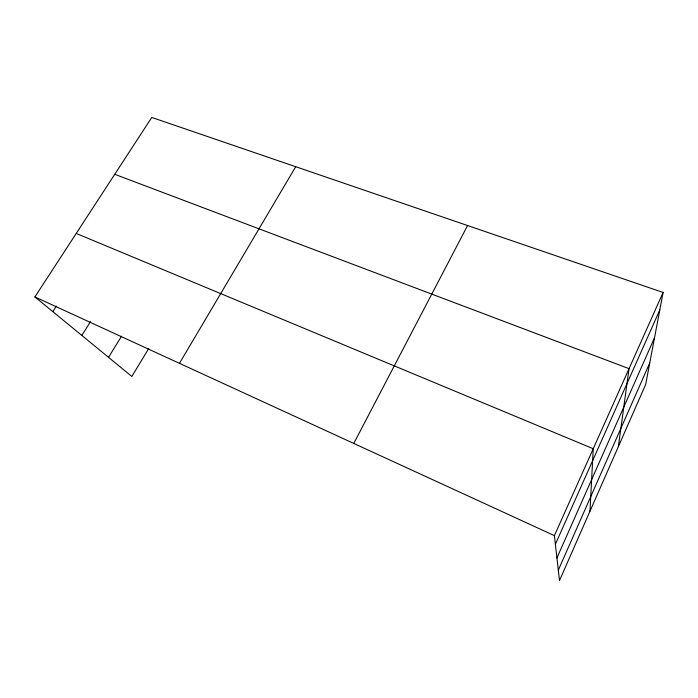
<?xml version="1.0" encoding="UTF-8"?>
<svg xmlns="http://www.w3.org/2000/svg" width="698" height="698" viewBox="0 0 698 698"><rect width="100%" height="100%" fill="white"/><g stroke="black" fill="none" stroke-linecap="round" stroke-linejoin="round"><path stroke-width="1.05" d="M589.976 511.233L593.248 448.735L76.23 233.446M618.367 446.633L629.038 368.657L114.742 174.299M663.1 292.462L645.659 384.519L559.499 580.562L554.404 535.628L663.1 292.462L151.763 117.439L34.9 296.92L131.843 376.466L148.622 348.695M558.321 570.153L649.751 362.925M556.934 557.92L654.515 337.771M555.381 544.274L659.785 309.947M353.781 443.439L467.573 225.533M179.465 363.353L295.716 166.709M108.539 357.341L121.548 336.192M81.832 335.433L90.496 321.647M52.839 311.64L56.337 306.195M34.9 296.92L554.404 535.628"/></g></svg>
